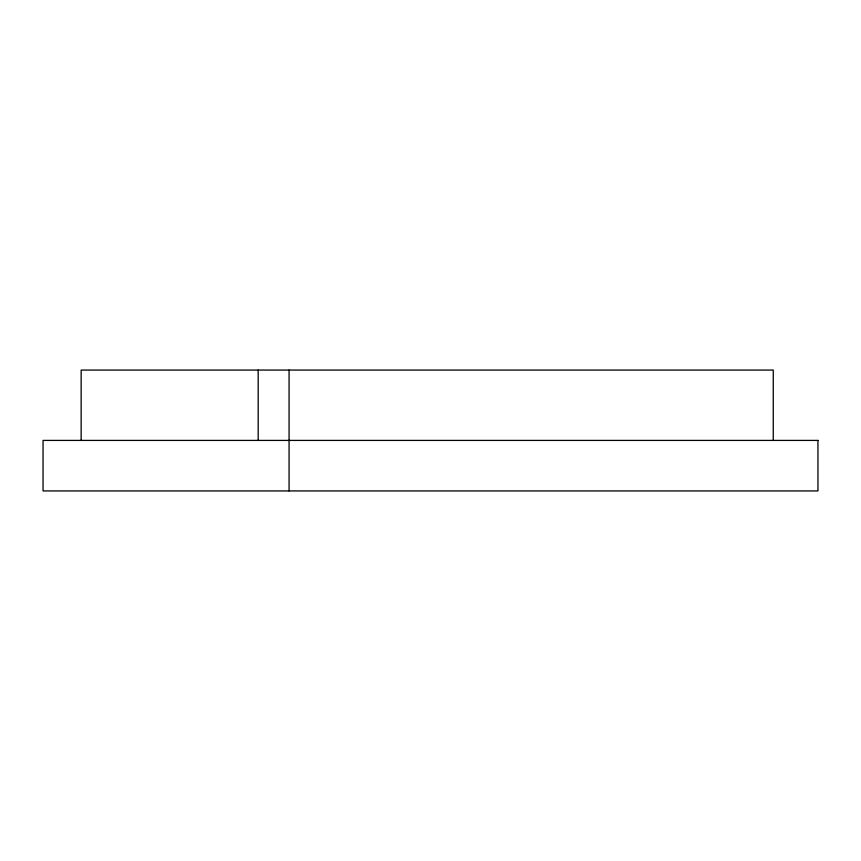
<?xml version="1.0" encoding="UTF-8"?>
<svg xmlns="http://www.w3.org/2000/svg" width="861" height="861" viewBox="0 0 861 861"><rect width="100%" height="100%" fill="white"/><g stroke="black" fill="none" stroke-linecap="round" stroke-linejoin="round"><path stroke-width="1.29" d="M773.264 440.412L773.264 370.069L81.149 370.069L81.149 440.412M289.07 370.069L289.07 490.931M258.182 370.069L258.182 440.412M817.95 440.412L43.05 440.412L43.05 490.931L817.95 490.931L817.95 440.412"/></g></svg>
